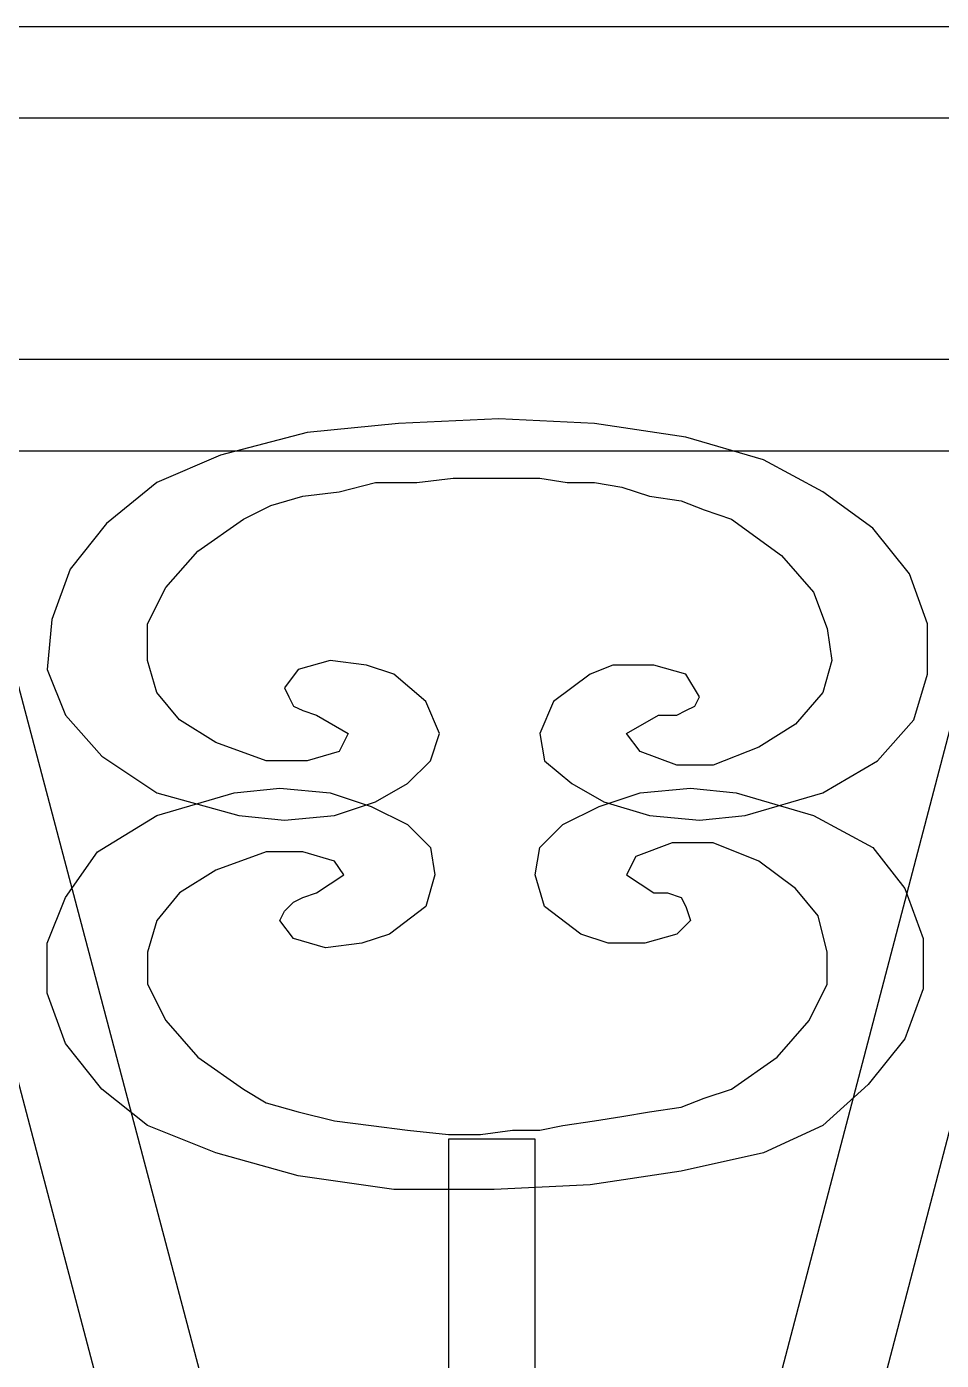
# Model space of a CAD drawing. Header units: centimetres. Extents: x -55 to 54, y -93 to 10.
# Drawn here: x -7.52 to 6.8, y -19.69 to 1.21 of the extents above; entities that cross this region are included whole.
import ezdxf

# ---------------------------------------------------------------- set-up
doc = ezdxf.new("R2010")
doc.units = ezdxf.units.CM
doc.header["$MEASUREMENT"] = 0
doc.layers.add('layer 1', color=7, linetype='Continuous')

msp = doc.modelspace()

# ---------------------------------------------------------------- linework, layer by layer
at = {"layer": 'layer 1', "color": 108}
for points, knots in [([(-48.05502, 1.20637), (-48.05502, 1.20637), (48.09161, 1.20637), (48.09161, 1.20637), (48.09161, 1.20637), (48.09161, 1.20637), (48.09161, -0.22226), (48.09161, -0.22226), (48.09161, -0.22226), (48.09161, -0.22226), (-48.05502, -0.22226), (-48.05502, -0.22226), (-48.05502, -0.22226), (-48.05502, -0.22226), (-48.05502, 1.20637), (-48.05502, 1.20637)], [0, 0, 0, 0, 0.25, 0.25, 0.25, 0.25, 0.5, 0.5, 0.5, 0.5, 0.75, 0.75, 0.75, 0.75, 1, 1, 1, 1]), ([(-48.05502, -4.00812), (-48.05502, -4.00812), (48.09161, -4.00812), (48.09161, -4.00812), (48.09161, -4.00812), (48.09161, -4.00812), (48.09161, -5.43675), (48.09161, -5.43675), (48.09161, -5.43675), (48.09161, -5.43675), (-48.05502, -5.43675), (-48.05502, -5.43675), (-48.05502, -5.43675), (-48.05502, -5.43675), (-48.05502, -4.00812), (-48.05502, -4.00812)], [0, 0, 0, 0, 0.25, 0.25, 0.25, 0.25, 0.5, 0.5, 0.5, 0.5, 0.75, 0.75, 0.75, 0.75, 1, 1, 1, 1]), ([(4.94706, -6.07963), (4.94706, -6.07963), (5.73281, -6.65108), (5.73281, -6.65108), (5.73281, -6.65108), (5.73281, -6.65108), (6.30426, -7.36539), (6.30426, -7.36539), (6.30426, -7.36539), (6.30426, -7.36539), (6.58998, -8.15114), (6.58998, -8.15114), (6.58998, -8.15114), (6.58998, -8.15114), (6.58998, -8.93688), (6.58998, -8.93688), (6.58998, -8.93688), (6.58998, -8.93688), (6.37569, -9.6512), (6.37569, -9.6512), (6.37569, -9.6512), (6.37569, -9.6512), (5.80424, -10.29408), (5.80424, -10.29408), (5.80424, -10.29408), (5.80424, -10.29408), (4.94706, -10.7941), (4.94706, -10.7941), (4.94706, -10.7941), (4.94706, -10.7941), (3.73273, -11.15126), (3.73273, -11.15126), (3.73273, -11.15126), (3.73273, -11.15126), (3.01842, -11.22269), (3.01842, -11.22269), (3.01842, -11.22269), (3.01842, -11.22269), (2.23267, -11.15126), (2.23267, -11.15126), (2.23267, -11.15126), (2.23267, -11.15126), (1.51836, -10.93696), (1.51836, -10.93696), (1.51836, -10.93696), (1.51836, -10.93696), (1.01834, -10.65124), (1.01834, -10.65124), (1.01834, -10.65124), (1.01834, -10.65124), (0.58975, -10.29408), (0.58975, -10.29408), (0.58975, -10.29408), (0.58975, -10.29408), (0.51832, -9.86549), (0.51832, -9.86549), (0.51832, -9.86549), (0.51832, -9.86549), (0.73261, -9.36547), (0.73261, -9.36547), (0.73261, -9.36547), (0.73261, -9.36547), (1.30406, -8.93688), (1.30406, -8.93688), (1.30406, -8.93688), (1.30406, -8.93688), (1.66122, -8.79402), (1.66122, -8.79402), (1.66122, -8.79402), (1.66122, -8.79402), (2.3041, -8.79402), (2.3041, -8.79402), (2.3041, -8.79402), (2.3041, -8.79402), (2.80412, -8.93688), (2.80412, -8.93688), (2.80412, -8.93688), (2.80412, -8.93688), (3.01842, -9.29404), (3.01842, -9.29404), (3.01842, -9.29404), (3.01842, -9.29404), (2.94698, -9.4369), (2.94698, -9.4369), (2.94698, -9.4369), (2.94698, -9.4369), (2.80412, -9.50834), (2.80412, -9.50834), (2.80412, -9.50834), (2.80412, -9.50834), (2.66126, -9.57977), (2.66126, -9.57977), (2.66126, -9.57977), (2.66126, -9.57977), (2.37553, -9.57977), (2.37553, -9.57977), (2.37553, -9.57977), (2.37553, -9.57977), (1.87551, -9.86549), (1.87551, -9.86549), (1.87551, -9.86549), (1.87551, -9.86549), (2.08981, -10.15122), (2.08981, -10.15122), (2.08981, -10.15122), (2.08981, -10.15122), (2.66126, -10.36551), (2.66126, -10.36551), (2.66126, -10.36551), (2.66126, -10.36551), (3.23271, -10.36551), (3.23271, -10.36551), (3.23271, -10.36551), (3.23271, -10.36551), (3.94702, -10.07979), (3.94702, -10.07979), (3.94702, -10.07979), (3.94702, -10.07979), (4.51847, -9.72263), (4.51847, -9.72263), (4.51847, -9.72263), (4.51847, -9.72263), (4.94706, -9.22261), (4.94706, -9.22261), (4.94706, -9.22261), (4.94706, -9.22261), (5.08993, -8.72259), (5.08993, -8.72259), (5.08993, -8.72259), (5.08993, -8.72259), (5.01849, -8.22257), (5.01849, -8.22257), (5.01849, -8.22257), (5.01849, -8.22257), (4.8042, -7.65112), (4.8042, -7.65112), (4.8042, -7.65112), (4.8042, -7.65112), (4.30418, -7.07967), (4.30418, -7.07967), (4.30418, -7.07967), (4.30418, -7.07967), (3.51844, -6.50822), (3.51844, -6.50822), (3.51844, -6.50822), (3.51844, -6.50822), (3.08985, -6.36536), (3.08985, -6.36536), (3.08985, -6.36536), (3.08985, -6.36536), (2.73269, -6.22249), (2.73269, -6.22249), (2.73269, -6.22249), (2.73269, -6.22249), (2.23267, -6.15106), (2.23267, -6.15106), (2.23267, -6.15106), (2.23267, -6.15106), (1.80408, -6.0082), (1.80408, -6.0082), (1.80408, -6.0082), (1.80408, -6.0082), (1.37549, -5.93677), (1.37549, -5.93677), (1.37549, -5.93677), (1.37549, -5.93677), (0.94691, -5.93677), (0.94691, -5.93677), (0.94691, -5.93677), (0.94691, -5.93677), (0.51832, -5.86534), (0.51832, -5.86534), (0.51832, -5.86534), (0.51832, -5.86534), (0.16116, -5.86534), (0.16116, -5.86534), (0.16116, -5.86534), (0.16116, -5.86534), (0.16116, -5.86534), (0.16116, -5.86534), (0.16116, -5.86534), (0.16116, -5.86534), (0.16116, -5.86534), (0.16116, -5.86534), (0.16116, -5.86534), (0.16116, -5.86534), (0.16116, -5.86534), (0.16116, -5.86534), (0.16116, -5.86534), (0.16116, -5.86534), (0.16116, -5.86534), (0.16116, -5.86534), (0.16116, -5.86534), (0.16116, -5.86534), (-0.26743, -5.86534), (-0.26743, -5.86534), (-0.26743, -5.86534), (-0.26743, -5.86534), (-0.83888, -5.86534), (-0.83888, -5.86534), (-0.83888, -5.86534), (-0.83888, -5.86534), (-1.41033, -5.93677), (-1.41033, -5.93677), (-1.41033, -5.93677), (-1.41033, -5.93677), (-2.05321, -5.93677), (-2.05321, -5.93677), (-2.05321, -5.93677), (-2.05321, -5.93677), (-2.62466, -6.07963), (-2.62466, -6.07963), (-2.62466, -6.07963), (-2.62466, -6.07963), (-3.19611, -6.15106), (-3.19611, -6.15106), (-3.19611, -6.15106), (-3.19611, -6.15106), (-3.69613, -6.29392), (-3.69613, -6.29392), (-3.69613, -6.29392), (-3.69613, -6.29392), (-4.12472, -6.50822), (-4.12472, -6.50822), (-4.12472, -6.50822), (-4.12472, -6.50822), (-4.83904, -7.00824), (-4.83904, -7.00824), (-4.83904, -7.00824), (-4.83904, -7.00824), (-5.33905, -7.57969), (-5.33905, -7.57969), (-5.33905, -7.57969), (-5.33905, -7.57969), (-5.62478, -8.15114), (-5.62478, -8.15114), (-5.62478, -8.15114), (-5.62478, -8.15114), (-5.62478, -8.72259), (-5.62478, -8.72259), (-5.62478, -8.72259), (-5.62478, -8.72259), (-5.48192, -9.22261), (-5.48192, -9.22261), (-5.48192, -9.22261), (-5.48192, -9.22261), (-5.12476, -9.6512), (-5.12476, -9.6512), (-5.12476, -9.6512), (-5.12476, -9.6512), (-4.55331, -10.00836), (-4.55331, -10.00836), (-4.55331, -10.00836), (-4.55331, -10.00836), (-3.76756, -10.29408), (-3.76756, -10.29408), (-3.76756, -10.29408), (-3.76756, -10.29408), (-3.12468, -10.29408), (-3.12468, -10.29408), (-3.12468, -10.29408), (-3.12468, -10.29408), (-2.62466, -10.15122), (-2.62466, -10.15122), (-2.62466, -10.15122), (-2.62466, -10.15122), (-2.4818, -9.86549), (-2.4818, -9.86549), (-2.4818, -9.86549), (-2.4818, -9.86549), (-2.98182, -9.57977), (-2.98182, -9.57977), (-2.98182, -9.57977), (-2.98182, -9.57977), (-3.19611, -9.50834), (-3.19611, -9.50834), (-3.19611, -9.50834), (-3.19611, -9.50834), (-3.33898, -9.4369), (-3.33898, -9.4369), (-3.33898, -9.4369), (-3.33898, -9.4369), (-3.41041, -9.29404), (-3.41041, -9.29404), (-3.41041, -9.29404), (-3.41041, -9.29404), (-3.48184, -9.15118), (-3.48184, -9.15118), (-3.48184, -9.15118), (-3.48184, -9.15118), (-3.26755, -8.86545), (-3.26755, -8.86545), (-3.26755, -8.86545), (-3.26755, -8.86545), (-2.76753, -8.72259), (-2.76753, -8.72259), (-2.76753, -8.72259), (-2.76753, -8.72259), (-2.19607, -8.79402), (-2.19607, -8.79402), (-2.19607, -8.79402), (-2.19607, -8.79402), (-1.76749, -8.93688), (-1.76749, -8.93688), (-1.76749, -8.93688), (-1.76749, -8.93688), (-1.26747, -9.36547), (-1.26747, -9.36547), (-1.26747, -9.36547), (-1.26747, -9.36547), (-1.05317, -9.86549), (-1.05317, -9.86549), (-1.05317, -9.86549), (-1.05317, -9.86549), (-1.19604, -10.29408), (-1.19604, -10.29408), (-1.19604, -10.29408), (-1.19604, -10.29408), (-1.55319, -10.65124), (-1.55319, -10.65124), (-1.55319, -10.65124), (-1.55319, -10.65124), (-2.05321, -10.93696), (-2.05321, -10.93696), (-2.05321, -10.93696), (-2.05321, -10.93696), (-2.69609, -11.15126), (-2.69609, -11.15126), (-2.69609, -11.15126), (-2.69609, -11.15126), (-3.48184, -11.22269), (-3.48184, -11.22269), (-3.48184, -11.22269), (-3.48184, -11.22269), (-4.19615, -11.15126), (-4.19615, -11.15126), (-4.19615, -11.15126), (-4.19615, -11.15126), (-5.48192, -10.7941), (-5.48192, -10.7941), (-5.48192, -10.7941), (-5.48192, -10.7941), (-6.33909, -10.22265), (-6.33909, -10.22265), (-6.33909, -10.22265), (-6.33909, -10.22265), (-6.91055, -9.57977), (-6.91055, -9.57977), (-6.91055, -9.57977), (-6.91055, -9.57977), (-7.19627, -8.86545), (-7.19627, -8.86545), (-7.19627, -8.86545), (-7.19627, -8.86545), (-7.12484, -8.07971), (-7.12484, -8.07971), (-7.12484, -8.07971), (-7.12484, -8.07971), (-6.83911, -7.29396), (-6.83911, -7.29396), (-6.83911, -7.29396), (-6.83911, -7.29396), (-6.26766, -6.57965), (-6.26766, -6.57965), (-6.26766, -6.57965), (-6.26766, -6.57965), (-5.48192, -5.93677), (-5.48192, -5.93677), (-5.48192, -5.93677), (-5.48192, -5.93677), (-4.48188, -5.50818), (-4.48188, -5.50818), (-4.48188, -5.50818), (-4.48188, -5.50818), (-3.12468, -5.15102), (-3.12468, -5.15102), (-3.12468, -5.15102), (-3.12468, -5.15102), (-1.69605, -5.00816), (-1.69605, -5.00816), (-1.69605, -5.00816), (-1.69605, -5.00816), (-0.12456, -4.93673), (-0.12456, -4.93673), (-0.12456, -4.93673), (-0.12456, -4.93673), (1.37549, -5.00816), (1.37549, -5.00816), (1.37549, -5.00816), (1.37549, -5.00816), (2.80412, -5.22245), (2.80412, -5.22245), (2.80412, -5.22245), (2.80412, -5.22245), (4.01846, -5.57961), (4.01846, -5.57961), (4.01846, -5.57961), (4.01846, -5.57961), (4.94706, -6.07963), (4.94706, -6.07963)], [0, 0, 0, 0, 0.01, 0.01, 0.01, 0.01, 0.02, 0.02, 0.02, 0.02, 0.03, 0.03, 0.03, 0.03, 0.04, 0.04, 0.04, 0.04, 0.05, 0.05, 0.05, 0.05, 0.06, 0.06, 0.06, 0.06, 0.07, 0.07, 0.07, 0.07, 0.08, 0.08, 0.08, 0.08, 0.09, 0.09, 0.09, 0.09, 0.1, 0.1, 0.1, 0.1, 0.11, 0.11, 0.11, 0.11, 0.12, 0.12, 0.12, 0.12, 0.13, 0.13, 0.13, 0.13, 0.14, 0.14, 0.14, 0.14, 0.15, 0.15, 0.15, 0.15, 0.16, 0.16, 0.16, 0.16, 0.17, 0.17, 0.17, 0.17, 0.18, 0.18, 0.18, 0.18, 0.19, 0.19, 0.19, 0.19, 0.2, 0.2, 0.2, 0.2, 0.21, 0.21, 0.21, 0.21, 0.22, 0.22, 0.22, 0.22, 0.23, 0.23, 0.23, 0.23, 0.24, 0.24, 0.24, 0.24, 0.25, 0.25, 0.25, 0.25, 0.26, 0.26, 0.26, 0.26, 0.27, 0.27, 0.27, 0.27, 0.28, 0.28, 0.28, 0.28, 0.29, 0.29, 0.29, 0.29, 0.3, 0.3, 0.3, 0.3, 0.31, 0.31, 0.31, 0.31, 0.32, 0.32, 0.32, 0.32, 0.33, 0.33, 0.33, 0.33, 0.34, 0.34, 0.34, 0.34, 0.35, 0.35, 0.35, 0.35, 0.36, 0.36, 0.36, 0.36, 0.37, 0.37, 0.37, 0.37, 0.38, 0.38, 0.38, 0.38, 0.39, 0.39, 0.39, 0.39, 0.4, 0.4, 0.4, 0.4, 0.41, 0.41, 0.41, 0.41, 0.42, 0.42, 0.42, 0.42, 0.43, 0.43, 0.43, 0.43, 0.44, 0.44, 0.44, 0.44, 0.45, 0.45, 0.45, 0.45, 0.46, 0.46, 0.46, 0.46, 0.47, 0.47, 0.47, 0.47, 0.48, 0.48, 0.48, 0.48, 0.49, 0.49, 0.49, 0.49, 0.5, 0.5, 0.5, 0.5, 0.51, 0.51, 0.51, 0.51, 0.52, 0.52, 0.52, 0.52, 0.53, 0.53, 0.53, 0.53, 0.54, 0.54, 0.54, 0.54, 0.55, 0.55, 0.55, 0.55, 0.56, 0.56, 0.56, 0.56, 0.57, 0.57, 0.57, 0.57, 0.58, 0.58, 0.58, 0.58, 0.59, 0.59, 0.59, 0.59, 0.6, 0.6, 0.6, 0.6, 0.61, 0.61, 0.61, 0.61, 0.62, 0.62, 0.62, 0.62, 0.63, 0.63, 0.63, 0.63, 0.64, 0.64, 0.64, 0.64, 0.65, 0.65, 0.65, 0.65, 0.66, 0.66, 0.66, 0.66, 0.67, 0.67, 0.67, 0.67, 0.68, 0.68, 0.68, 0.68, 0.69, 0.69, 0.69, 0.69, 0.7, 0.7, 0.7, 0.7, 0.71, 0.71, 0.71, 0.71, 0.72, 0.72, 0.72, 0.72, 0.73, 0.73, 0.73, 0.73, 0.74, 0.74, 0.74, 0.74, 0.75, 0.75, 0.75, 0.75, 0.76, 0.76, 0.76, 0.76, 0.77, 0.77, 0.77, 0.77, 0.78, 0.78, 0.78, 0.78, 0.79, 0.79, 0.79, 0.79, 0.8, 0.8, 0.8, 0.8, 0.81, 0.81, 0.81, 0.81, 0.82, 0.82, 0.82, 0.82, 0.83, 0.83, 0.83, 0.83, 0.84, 0.84, 0.84, 0.84, 0.85, 0.85, 0.85, 0.85, 0.86, 0.86, 0.86, 0.86, 0.87, 0.87, 0.87, 0.87, 0.88, 0.88, 0.88, 0.88, 0.89, 0.89, 0.89, 0.89, 0.9, 0.9, 0.9, 0.9, 0.91, 0.91, 0.91, 0.91, 0.92, 0.92, 0.92, 0.92, 0.93, 0.93, 0.93, 0.93, 0.94, 0.94, 0.94, 0.94, 0.95, 0.95, 0.95, 0.95, 0.96, 0.96, 0.96, 0.96, 0.97, 0.97, 0.97, 0.97, 0.98, 0.98, 0.98, 0.98, 0.99, 0.99, 0.99, 0.99, 1, 1, 1, 1]), ([(-9.7678, -7.29396), (-9.7678, -7.29396), (-8.33917, -6.50822), (-8.33917, -6.50822), (-8.33917, -6.50822), (-8.33917, -6.50822), (9.09008, -72.43938), (9.09008, -72.43938), (9.09008, -72.43938), (9.09008, -72.43938), (7.59002, -73.22512), (7.59002, -73.22512), (7.59002, -73.22512), (7.59002, -73.22512), (-9.7678, -7.29396), (-9.7678, -7.29396)], [0, 0, 0, 0, 0.25, 0.25, 0.25, 0.25, 0.5, 0.5, 0.5, 0.5, 0.75, 0.75, 0.75, 0.75, 1, 1, 1, 1]), ([(9.23295, -7.29396), (9.23295, -7.29396), (7.80432, -6.50822), (7.80432, -6.50822), (7.80432, -6.50822), (7.80432, -6.50822), (-9.48207, -72.43938), (-9.48207, -72.43938), (-9.48207, -72.43938), (-9.48207, -72.43938), (-8.05345, -73.29655), (-8.05345, -73.29655), (-8.05345, -73.29655), (-8.05345, -73.29655), (9.23295, -7.29396), (9.23295, -7.29396)], [0, 0, 0, 0, 0.25, 0.25, 0.25, 0.25, 0.5, 0.5, 0.5, 0.5, 0.75, 0.75, 0.75, 0.75, 1, 1, 1, 1]), ([(4.94706, -16.00859), (4.94706, -16.00859), (5.66138, -15.36571), (5.66138, -15.36571), (5.66138, -15.36571), (5.66138, -15.36571), (6.23283, -14.65139), (6.23283, -14.65139), (6.23283, -14.65139), (6.23283, -14.65139), (6.51855, -13.86565), (6.51855, -13.86565), (6.51855, -13.86565), (6.51855, -13.86565), (6.51855, -13.0799), (6.51855, -13.0799), (6.51855, -13.0799), (6.51855, -13.0799), (6.23283, -12.29416), (6.23283, -12.29416), (6.23283, -12.29416), (6.23283, -12.29416), (5.73281, -11.65128), (5.73281, -11.65128), (5.73281, -11.65128), (5.73281, -11.65128), (4.8042, -11.15126), (4.8042, -11.15126), (4.8042, -11.15126), (4.8042, -11.15126), (3.58987, -10.7941), (3.58987, -10.7941), (3.58987, -10.7941), (3.58987, -10.7941), (2.87555, -10.72267), (2.87555, -10.72267), (2.87555, -10.72267), (2.87555, -10.72267), (2.08981, -10.7941), (2.08981, -10.7941), (2.08981, -10.7941), (2.08981, -10.7941), (1.44693, -11.00839), (1.44693, -11.00839), (1.44693, -11.00839), (1.44693, -11.00839), (0.87547, -11.29412), (0.87547, -11.29412), (0.87547, -11.29412), (0.87547, -11.29412), (0.51832, -11.65128), (0.51832, -11.65128), (0.51832, -11.65128), (0.51832, -11.65128), (0.44689, -12.07987), (0.44689, -12.07987), (0.44689, -12.07987), (0.44689, -12.07987), (0.58975, -12.57988), (0.58975, -12.57988), (0.58975, -12.57988), (0.58975, -12.57988), (1.1612, -13.00847), (1.1612, -13.00847), (1.1612, -13.00847), (1.1612, -13.00847), (1.58979, -13.15134), (1.58979, -13.15134), (1.58979, -13.15134), (1.58979, -13.15134), (2.16124, -13.15134), (2.16124, -13.15134), (2.16124, -13.15134), (2.16124, -13.15134), (2.66126, -13.00847), (2.66126, -13.00847), (2.66126, -13.00847), (2.66126, -13.00847), (2.87555, -12.79418), (2.87555, -12.79418), (2.87555, -12.79418), (2.87555, -12.79418), (2.80412, -12.57988), (2.80412, -12.57988), (2.80412, -12.57988), (2.80412, -12.57988), (2.73269, -12.43702), (2.73269, -12.43702), (2.73269, -12.43702), (2.73269, -12.43702), (2.5184, -12.36559), (2.5184, -12.36559), (2.5184, -12.36559), (2.5184, -12.36559), (2.3041, -12.36559), (2.3041, -12.36559), (2.3041, -12.36559), (2.3041, -12.36559), (1.87551, -12.07987), (1.87551, -12.07987), (1.87551, -12.07987), (1.87551, -12.07987), (2.01838, -11.79414), (2.01838, -11.79414), (2.01838, -11.79414), (2.01838, -11.79414), (2.58983, -11.57985), (2.58983, -11.57985), (2.58983, -11.57985), (2.58983, -11.57985), (3.23271, -11.57985), (3.23271, -11.57985), (3.23271, -11.57985), (3.23271, -11.57985), (3.94702, -11.86557), (3.94702, -11.86557), (3.94702, -11.86557), (3.94702, -11.86557), (4.51847, -12.29416), (4.51847, -12.29416), (4.51847, -12.29416), (4.51847, -12.29416), (4.87563, -12.72275), (4.87563, -12.72275), (4.87563, -12.72275), (4.87563, -12.72275), (5.01849, -13.2942), (5.01849, -13.2942), (5.01849, -13.2942), (5.01849, -13.2942), (5.01849, -13.79422), (5.01849, -13.79422), (5.01849, -13.79422), (5.01849, -13.79422), (4.73277, -14.36567), (4.73277, -14.36567), (4.73277, -14.36567), (4.73277, -14.36567), (4.23275, -14.93712), (4.23275, -14.93712), (4.23275, -14.93712), (4.23275, -14.93712), (3.51844, -15.43714), (3.51844, -15.43714), (3.51844, -15.43714), (3.51844, -15.43714), (3.08985, -15.58), (3.08985, -15.58), (3.08985, -15.58), (3.08985, -15.58), (2.73269, -15.72287), (2.73269, -15.72287), (2.73269, -15.72287), (2.73269, -15.72287), (2.23267, -15.7943), (2.23267, -15.7943), (2.23267, -15.7943), (2.23267, -15.7943), (1.80408, -15.86573), (1.80408, -15.86573), (1.80408, -15.86573), (1.80408, -15.86573), (1.37549, -15.93716), (1.37549, -15.93716), (1.37549, -15.93716), (1.37549, -15.93716), (0.87547, -16.00859), (0.87547, -16.00859), (0.87547, -16.00859), (0.87547, -16.00859), (0.51832, -16.08002), (0.51832, -16.08002), (0.51832, -16.08002), (0.51832, -16.08002), (0.08973, -16.08002), (0.08973, -16.08002), (0.08973, -16.08002), (0.08973, -16.08002), (0.08973, -16.08002), (0.08973, -16.08002), (0.08973, -16.08002), (0.08973, -16.08002), (0.08973, -16.08002), (0.08973, -16.08002), (0.08973, -16.08002), (0.08973, -16.08002), (0.08973, -16.08002), (0.08973, -16.08002), (0.08973, -16.08002), (0.08973, -16.08002), (0.08973, -16.08002), (0.08973, -16.08002), (0.08973, -16.08002), (0.08973, -16.08002), (-0.41029, -16.15145), (-0.41029, -16.15145), (-0.41029, -16.15145), (-0.41029, -16.15145), (-0.91031, -16.15145), (-0.91031, -16.15145), (-0.91031, -16.15145), (-0.91031, -16.15145), (-1.55319, -16.08002), (-1.55319, -16.08002), (-1.55319, -16.08002), (-1.55319, -16.08002), (-2.12464, -16.00859), (-2.12464, -16.00859), (-2.12464, -16.00859), (-2.12464, -16.00859), (-2.69609, -15.93716), (-2.69609, -15.93716), (-2.69609, -15.93716), (-2.69609, -15.93716), (-3.26755, -15.7943), (-3.26755, -15.7943), (-3.26755, -15.7943), (-3.26755, -15.7943), (-3.76756, -15.65143), (-3.76756, -15.65143), (-3.76756, -15.65143), (-3.76756, -15.65143), (-4.12472, -15.43714), (-4.12472, -15.43714), (-4.12472, -15.43714), (-4.12472, -15.43714), (-4.83904, -14.93712), (-4.83904, -14.93712), (-4.83904, -14.93712), (-4.83904, -14.93712), (-5.33905, -14.36567), (-5.33905, -14.36567), (-5.33905, -14.36567), (-5.33905, -14.36567), (-5.62478, -13.79422), (-5.62478, -13.79422), (-5.62478, -13.79422), (-5.62478, -13.79422), (-5.62478, -13.2942), (-5.62478, -13.2942), (-5.62478, -13.2942), (-5.62478, -13.2942), (-5.48192, -12.79418), (-5.48192, -12.79418), (-5.48192, -12.79418), (-5.48192, -12.79418), (-5.12476, -12.36559), (-5.12476, -12.36559), (-5.12476, -12.36559), (-5.12476, -12.36559), (-4.55331, -12.00843), (-4.55331, -12.00843), (-4.55331, -12.00843), (-4.55331, -12.00843), (-3.76756, -11.72271), (-3.76756, -11.72271), (-3.76756, -11.72271), (-3.76756, -11.72271), (-3.19611, -11.72271), (-3.19611, -11.72271), (-3.19611, -11.72271), (-3.19611, -11.72271), (-2.69609, -11.86557), (-2.69609, -11.86557), (-2.69609, -11.86557), (-2.69609, -11.86557), (-2.55323, -12.07987), (-2.55323, -12.07987), (-2.55323, -12.07987), (-2.55323, -12.07987), (-2.98182, -12.36559), (-2.98182, -12.36559), (-2.98182, -12.36559), (-2.98182, -12.36559), (-3.19611, -12.43702), (-3.19611, -12.43702), (-3.19611, -12.43702), (-3.19611, -12.43702), (-3.33898, -12.50845), (-3.33898, -12.50845), (-3.33898, -12.50845), (-3.33898, -12.50845), (-3.48184, -12.65132), (-3.48184, -12.65132), (-3.48184, -12.65132), (-3.48184, -12.65132), (-3.55327, -12.79418), (-3.55327, -12.79418), (-3.55327, -12.79418), (-3.55327, -12.79418), (-3.33898, -13.0799), (-3.33898, -13.0799), (-3.33898, -13.0799), (-3.33898, -13.0799), (-2.83896, -13.22277), (-2.83896, -13.22277), (-2.83896, -13.22277), (-2.83896, -13.22277), (-2.26751, -13.15134), (-2.26751, -13.15134), (-2.26751, -13.15134), (-2.26751, -13.15134), (-1.83892, -13.00847), (-1.83892, -13.00847), (-1.83892, -13.00847), (-1.83892, -13.00847), (-1.26747, -12.57988), (-1.26747, -12.57988), (-1.26747, -12.57988), (-1.26747, -12.57988), (-1.1246, -12.07987), (-1.1246, -12.07987), (-1.1246, -12.07987), (-1.1246, -12.07987), (-1.19604, -11.65128), (-1.19604, -11.65128), (-1.19604, -11.65128), (-1.19604, -11.65128), (-1.55319, -11.29412), (-1.55319, -11.29412), (-1.55319, -11.29412), (-1.55319, -11.29412), (-2.12464, -11.00839), (-2.12464, -11.00839), (-2.12464, -11.00839), (-2.12464, -11.00839), (-2.76753, -10.7941), (-2.76753, -10.7941), (-2.76753, -10.7941), (-2.76753, -10.7941), (-3.55327, -10.72267), (-3.55327, -10.72267), (-3.55327, -10.72267), (-3.55327, -10.72267), (-4.26758, -10.7941), (-4.26758, -10.7941), (-4.26758, -10.7941), (-4.26758, -10.7941), (-5.48192, -11.15126), (-5.48192, -11.15126), (-5.48192, -11.15126), (-5.48192, -11.15126), (-6.41053, -11.72271), (-6.41053, -11.72271), (-6.41053, -11.72271), (-6.41053, -11.72271), (-6.91055, -12.43702), (-6.91055, -12.43702), (-6.91055, -12.43702), (-6.91055, -12.43702), (-7.19627, -13.15134), (-7.19627, -13.15134), (-7.19627, -13.15134), (-7.19627, -13.15134), (-7.19627, -13.93708), (-7.19627, -13.93708), (-7.19627, -13.93708), (-7.19627, -13.93708), (-6.91055, -14.72283), (-6.91055, -14.72283), (-6.91055, -14.72283), (-6.91055, -14.72283), (-6.33909, -15.43714), (-6.33909, -15.43714), (-6.33909, -15.43714), (-6.33909, -15.43714), (-5.62478, -16.00859), (-5.62478, -16.00859), (-5.62478, -16.00859), (-5.62478, -16.00859), (-4.55331, -16.43718), (-4.55331, -16.43718), (-4.55331, -16.43718), (-4.55331, -16.43718), (-3.26755, -16.79434), (-3.26755, -16.79434), (-3.26755, -16.79434), (-3.26755, -16.79434), (-1.76749, -17.00863), (-1.76749, -17.00863), (-1.76749, -17.00863), (-1.76749, -17.00863), (-0.196, -17.00863), (-0.196, -17.00863), (-0.196, -17.00863), (-0.196, -17.00863), (1.30406, -16.9372), (1.30406, -16.9372), (1.30406, -16.9372), (1.30406, -16.9372), (2.73269, -16.7229), (2.73269, -16.7229), (2.73269, -16.7229), (2.73269, -16.7229), (4.01846, -16.43718), (4.01846, -16.43718), (4.01846, -16.43718), (4.01846, -16.43718), (4.94706, -16.00859), (4.94706, -16.00859)], [0, 0, 0, 0, 0.01, 0.01, 0.01, 0.01, 0.02, 0.02, 0.02, 0.02, 0.03, 0.03, 0.03, 0.03, 0.04, 0.04, 0.04, 0.04, 0.05, 0.05, 0.05, 0.05, 0.06, 0.06, 0.06, 0.06, 0.07, 0.07, 0.07, 0.07, 0.08, 0.08, 0.08, 0.08, 0.09, 0.09, 0.09, 0.09, 0.1, 0.1, 0.1, 0.1, 0.11, 0.11, 0.11, 0.11, 0.12, 0.12, 0.12, 0.12, 0.13, 0.13, 0.13, 0.13, 0.14, 0.14, 0.14, 0.14, 0.15, 0.15, 0.15, 0.15, 0.16, 0.16, 0.16, 0.16, 0.17, 0.17, 0.17, 0.17, 0.18, 0.18, 0.18, 0.18, 0.19, 0.19, 0.19, 0.19, 0.2, 0.2, 0.2, 0.2, 0.21, 0.21, 0.21, 0.21, 0.22, 0.22, 0.22, 0.22, 0.23, 0.23, 0.23, 0.23, 0.24, 0.24, 0.24, 0.24, 0.25, 0.25, 0.25, 0.25, 0.26, 0.26, 0.26, 0.26, 0.27, 0.27, 0.27, 0.27, 0.28, 0.28, 0.28, 0.28, 0.29, 0.29, 0.29, 0.29, 0.3, 0.3, 0.3, 0.3, 0.31, 0.31, 0.31, 0.31, 0.32, 0.32, 0.32, 0.32, 0.33, 0.33, 0.33, 0.33, 0.34, 0.34, 0.34, 0.34, 0.35, 0.35, 0.35, 0.35, 0.36, 0.36, 0.36, 0.36, 0.37, 0.37, 0.37, 0.37, 0.38, 0.38, 0.38, 0.38, 0.39, 0.39, 0.39, 0.39, 0.4, 0.4, 0.4, 0.4, 0.41, 0.41, 0.41, 0.41, 0.42, 0.42, 0.42, 0.42, 0.43, 0.43, 0.43, 0.43, 0.44, 0.44, 0.44, 0.44, 0.45, 0.45, 0.45, 0.45, 0.46, 0.46, 0.46, 0.46, 0.47, 0.47, 0.47, 0.47, 0.48, 0.48, 0.48, 0.48, 0.49, 0.49, 0.49, 0.49, 0.5, 0.5, 0.5, 0.5, 0.51, 0.51, 0.51, 0.51, 0.52, 0.52, 0.52, 0.52, 0.53, 0.53, 0.53, 0.53, 0.54, 0.54, 0.54, 0.54, 0.55, 0.55, 0.55, 0.55, 0.56, 0.56, 0.56, 0.56, 0.57, 0.57, 0.57, 0.57, 0.58, 0.58, 0.58, 0.58, 0.59, 0.59, 0.59, 0.59, 0.6, 0.6, 0.6, 0.6, 0.61, 0.61, 0.61, 0.61, 0.62, 0.62, 0.62, 0.62, 0.63, 0.63, 0.63, 0.63, 0.64, 0.64, 0.64, 0.64, 0.65, 0.65, 0.65, 0.65, 0.66, 0.66, 0.66, 0.66, 0.67, 0.67, 0.67, 0.67, 0.68, 0.68, 0.68, 0.68, 0.69, 0.69, 0.69, 0.69, 0.7, 0.7, 0.7, 0.7, 0.71, 0.71, 0.71, 0.71, 0.72, 0.72, 0.72, 0.72, 0.73, 0.73, 0.73, 0.73, 0.74, 0.74, 0.74, 0.74, 0.75, 0.75, 0.75, 0.75, 0.76, 0.76, 0.76, 0.76, 0.77, 0.77, 0.77, 0.77, 0.78, 0.78, 0.78, 0.78, 0.79, 0.79, 0.79, 0.79, 0.8, 0.8, 0.8, 0.8, 0.81, 0.81, 0.81, 0.81, 0.82, 0.82, 0.82, 0.82, 0.83, 0.83, 0.83, 0.83, 0.84, 0.84, 0.84, 0.84, 0.85, 0.85, 0.85, 0.85, 0.86, 0.86, 0.86, 0.86, 0.87, 0.87, 0.87, 0.87, 0.88, 0.88, 0.88, 0.88, 0.89, 0.89, 0.89, 0.89, 0.9, 0.9, 0.9, 0.9, 0.91, 0.91, 0.91, 0.91, 0.92, 0.92, 0.92, 0.92, 0.93, 0.93, 0.93, 0.93, 0.94, 0.94, 0.94, 0.94, 0.95, 0.95, 0.95, 0.95, 0.96, 0.96, 0.96, 0.96, 0.97, 0.97, 0.97, 0.97, 0.98, 0.98, 0.98, 0.98, 0.99, 0.99, 0.99, 0.99, 1, 1, 1, 1]), ([(-0.91031, -16.22288), (-0.91031, -16.22288), (0.44689, -16.22288), (0.44689, -16.22288), (0.44689, -16.22288), (0.44689, -16.22288), (0.44689, -37.72373), (0.44689, -37.72373), (0.44689, -37.72373), (0.44689, -37.72373), (-0.91031, -37.72373), (-0.91031, -37.72373), (-0.91031, -37.72373), (-0.91031, -37.72373), (-0.91031, -16.22288), (-0.91031, -16.22288)], [0, 0, 0, 0, 0.25, 0.25, 0.25, 0.25, 0.5, 0.5, 0.5, 0.5, 0.75, 0.75, 0.75, 0.75, 1, 1, 1, 1])]:
    msp.add_open_spline(points, degree=3, knots=knots, dxfattribs=at)

doc.saveas('drawing.dxf')
